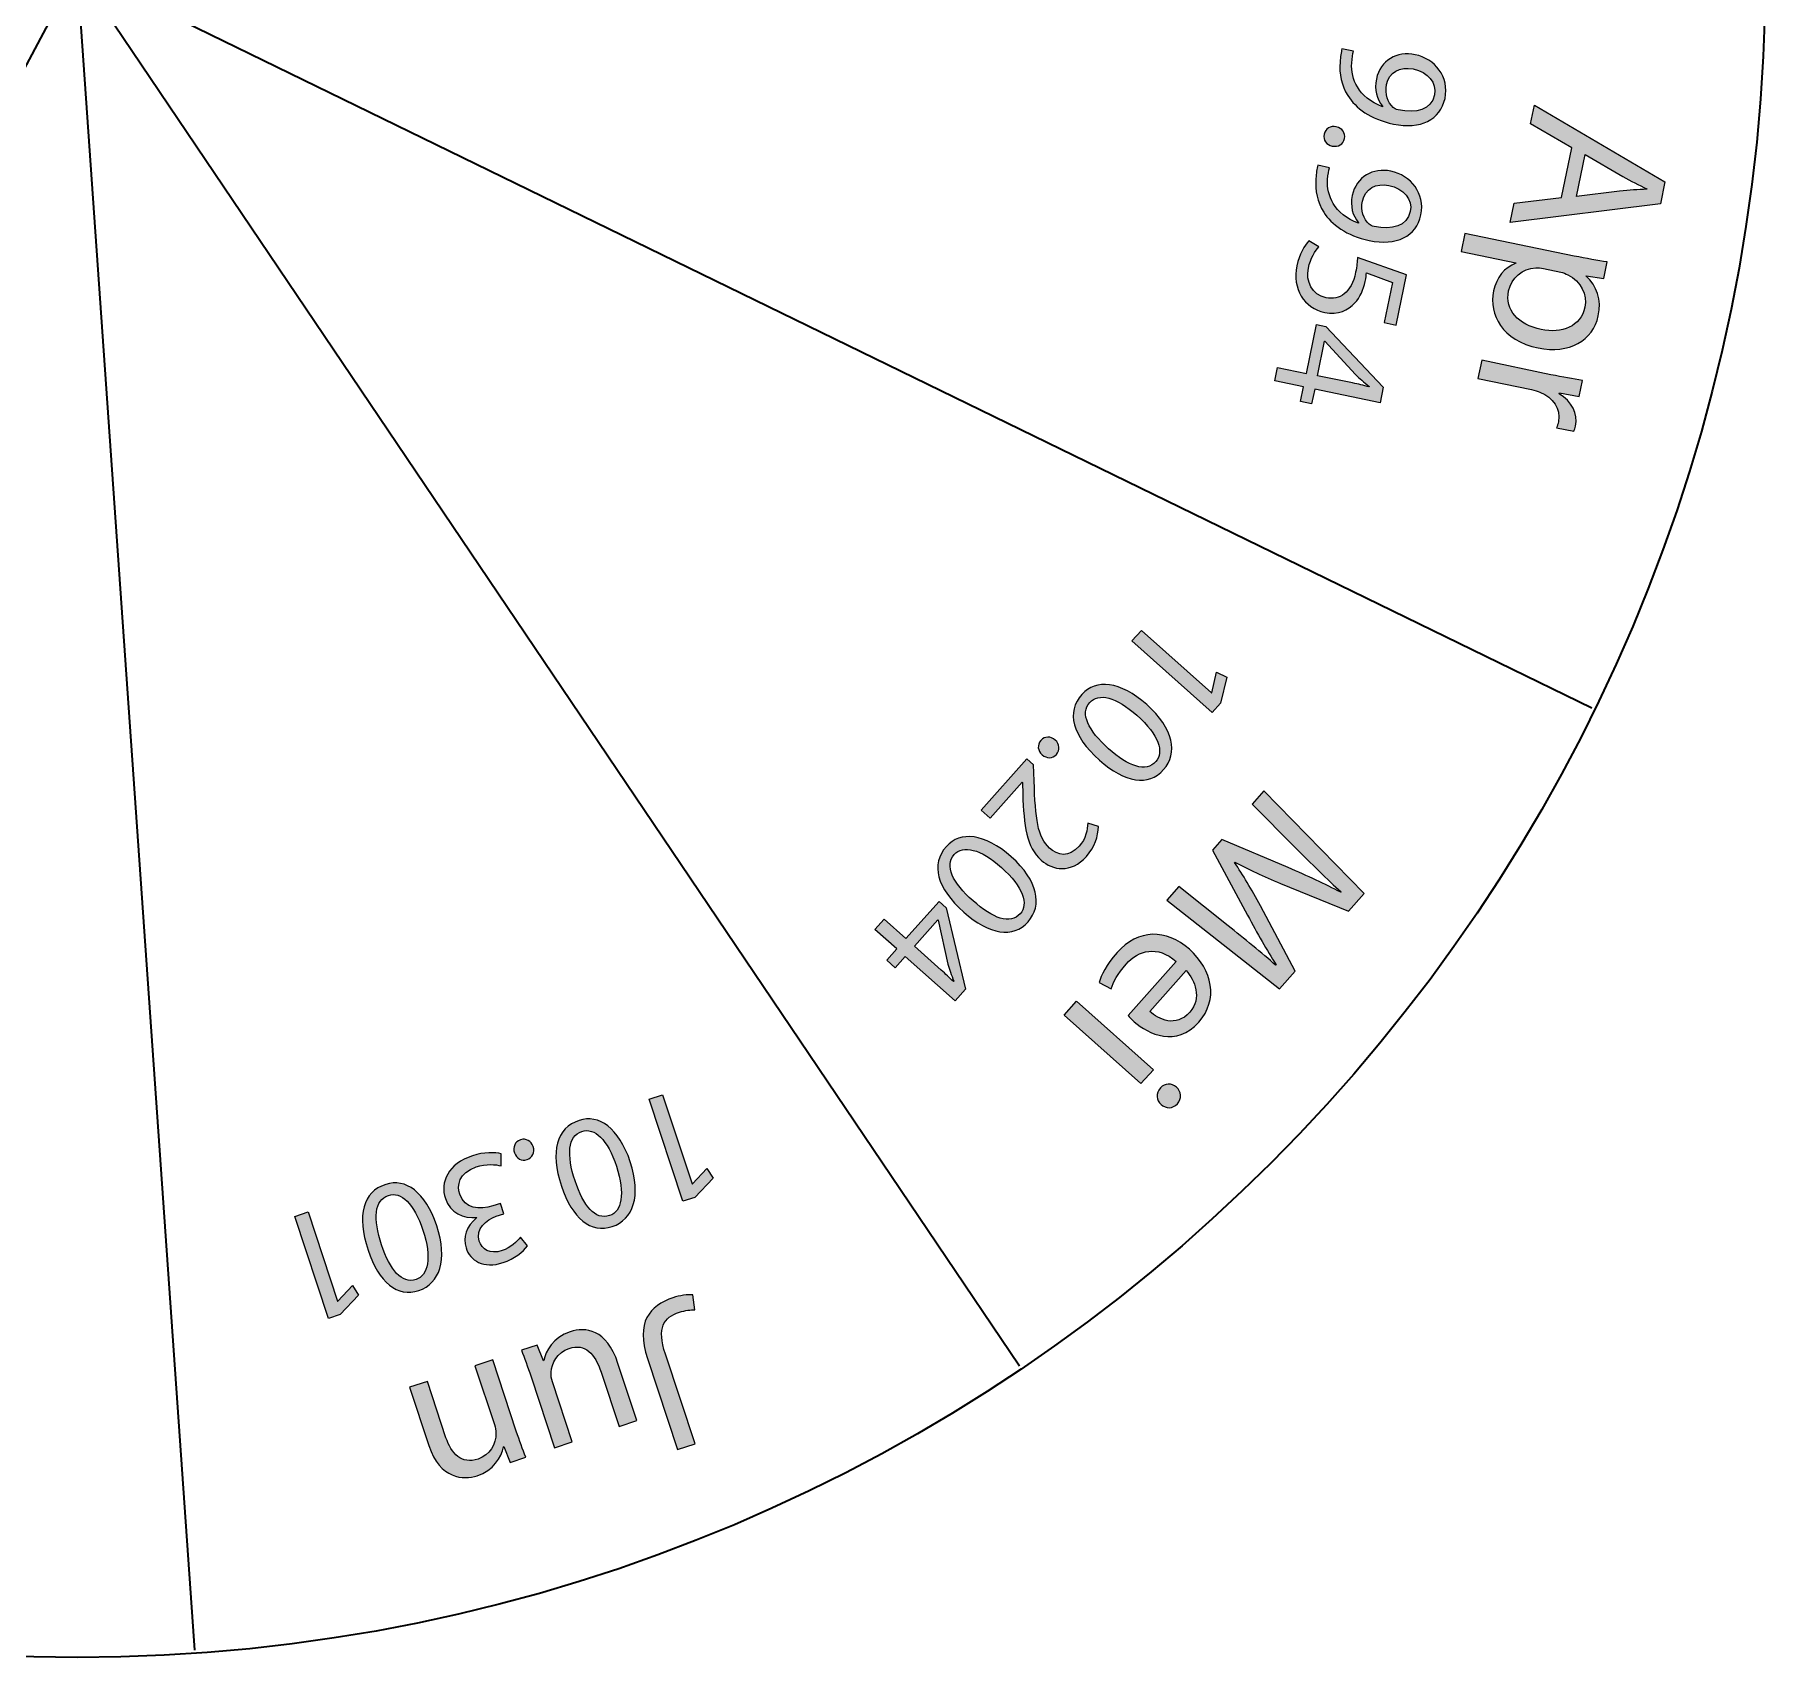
# Model space of a CAD drawing. Header units: inches. Extents: x 3 to 336, y -207 to -2.
# Drawn here: x 174 to 225.7, y -106.4 to -57.9 of the extents above; entities that cross this region are included whole.
import ezdxf

# ---------------------------------------------------------------- set-up
doc = ezdxf.new("R2010")
doc.units = ezdxf.units.IN
doc.header["$MEASUREMENT"] = 0
doc.layers.add('cut', color=7, linetype='Continuous')
doc.layers.add('graveer', color=7, linetype='Continuous')

# ---------------------------------------------------------------- blocks, each defined once
blk = doc.blocks.new('block 7')
at = {"layer": 'graveer'}
h = blk.add_hatch(color=7, dxfattribs=at)
h.dxf.hatch_style = 2
edge = h.paths.add_edge_path()
edge.add_spline(control_points=[(213.436, -58.385), (213.407, -58.474), (213.395, -58.583), (213.38, -58.731), (213.363, -58.985), (213.416, -59.238), (213.548, -59.452), (213.694, -59.699), (213.939, -59.907), (214.299, -60.042), (214.299, -60.042), (214.302, -60.027), (214.302, -60.027), (214.125, -59.809), (214.052, -59.531), (214.117, -59.217), (214.234, -58.651), (214.735, -58.376), (215.272, -58.487), (215.867, -58.61), (216.301, -59.15), (216.167, -59.793), (216.034, -60.436), (215.429, -60.725), (214.626, -60.559), (213.934, -60.415), (213.498, -60.083), (213.262, -59.711), (213.076, -59.42), (213, -59.056), (213.031, -58.709), (213.039, -58.549), (213.062, -58.413), (213.088, -58.312), (213.088, -58.312), (213.436, -58.385), (213.436, -58.385)], knot_values=[0, 0, 0, 0, 1, 1, 1, 2, 2, 2, 3, 3, 3, 4, 4, 4, 5, 5, 5, 6, 6, 6, 7, 7, 7, 8, 8, 8, 9, 9, 9, 10, 10, 10, 11, 11, 11, 12, 12, 12, 12], degree=3, periodic=1)
edge = h.paths.add_edge_path()
edge.add_spline(control_points=[(215.214, -58.914), (214.822, -58.833), (214.497, -59.013), (214.421, -59.381), (214.362, -59.666), (214.456, -59.918), (214.622, -60.068), (214.655, -60.1), (214.701, -60.125), (214.769, -60.139), (215.306, -60.25), (215.758, -60.137), (215.85, -59.692), (215.925, -59.329), (215.659, -59.006), (215.214, -58.914)], knot_values=[0, 0, 0, 0, 1, 1, 1, 2, 2, 2, 3, 3, 3, 4, 4, 4, 5, 5, 5, 5], degree=3, periodic=1)
h = blk.add_hatch(color=7, dxfattribs=at)
h.dxf.hatch_style = 2
h.paths.add_polyline_path([(219.954, -61.267), (218.726, -60.558), (218.841, -59.999), (222.739, -62.291), (222.603, -62.944), (218.115, -63.507), (218.235, -62.928), (219.646, -62.754)])
edge = h.paths.add_edge_path()
edge.add_spline(control_points=[(220.092, -62.729), (220.092, -62.729), (221.384, -62.569), (221.384, -62.569), (221.677, -62.532), (221.939, -62.521), (222.194, -62.509), (222.194, -62.509), (222.197, -62.497), (222.197, -62.497), (221.961, -62.383), (221.72, -62.262), (221.482, -62.129), (221.482, -62.129), (220.354, -61.467), (220.354, -61.467), (220.354, -61.467), (220.092, -62.729), (220.092, -62.729)], knot_values=[0, 0, 0, 0, 1, 1, 1, 2, 2, 2, 3, 3, 3, 4, 4, 4, 5, 5, 5, 6, 6, 6, 6], degree=3, periodic=1)
h = blk.add_hatch(color=7, dxfattribs=at)
h.dxf.hatch_style = 2
edge = h.paths.add_edge_path()
edge.add_spline(control_points=[(212.918, -60.642), (213.097, -60.68), (213.198, -60.826), (213.163, -60.996), (213.128, -61.165), (212.978, -61.255), (212.799, -61.218), (212.625, -61.182), (212.517, -61.044), (212.554, -60.865), (212.589, -60.695), (212.744, -60.606), (212.918, -60.642)], knot_values=[0, 0, 0, 0, 1, 1, 1, 2, 2, 2, 3, 3, 3, 4, 4, 4, 4], degree=3, periodic=1)
h = blk.add_hatch(color=7, dxfattribs=at)
h.dxf.hatch_style = 2
edge = h.paths.add_edge_path()
edge.add_spline(control_points=[(212.715, -61.867), (212.686, -61.956), (212.674, -62.065), (212.659, -62.213), (212.641, -62.467), (212.695, -62.72), (212.827, -62.934), (212.973, -63.182), (213.217, -63.389), (213.578, -63.524), (213.578, -63.524), (213.581, -63.51), (213.581, -63.51), (213.404, -63.291), (213.33, -63.013), (213.395, -62.699), (213.513, -62.133), (214.014, -61.858), (214.551, -61.969), (215.146, -62.093), (215.58, -62.631), (215.446, -63.275), (215.313, -63.919), (214.708, -64.207), (213.905, -64.041), (213.213, -63.897), (212.777, -63.565), (212.541, -63.193), (212.354, -62.902), (212.278, -62.538), (212.31, -62.191), (212.317, -62.031), (212.341, -61.895), (212.367, -61.794), (212.367, -61.794), (212.715, -61.867), (212.715, -61.867)], knot_values=[0, 0, 0, 0, 1, 1, 1, 2, 2, 2, 3, 3, 3, 4, 4, 4, 5, 5, 5, 6, 6, 6, 7, 7, 7, 8, 8, 8, 9, 9, 9, 10, 10, 10, 11, 11, 11, 12, 12, 12, 12], degree=3, periodic=1)
edge = h.paths.add_edge_path()
edge.add_spline(control_points=[(214.493, -62.396), (214.101, -62.315), (213.776, -62.495), (213.7, -62.863), (213.641, -63.148), (213.735, -63.4), (213.9, -63.55), (213.934, -63.583), (213.98, -63.607), (214.047, -63.621), (214.585, -63.733), (215.037, -63.619), (215.129, -63.174), (215.204, -62.811), (214.938, -62.489), (214.493, -62.396)], knot_values=[0, 0, 0, 0, 1, 1, 1, 2, 2, 2, 3, 3, 3, 4, 4, 4, 5, 5, 5, 5], degree=3, periodic=1)
h = blk.add_hatch(color=7, dxfattribs=at)
h.dxf.hatch_style = 2
edge = h.paths.add_edge_path()
edge.add_spline(control_points=[(214.351, -66.493), (214.351, -66.493), (214.599, -65.294), (214.599, -65.294), (214.599, -65.294), (213.816, -65.005), (213.816, -65.005), (213.811, -65.08), (213.806, -65.149), (213.783, -65.265), (213.732, -65.507), (213.629, -65.738), (213.473, -65.908), (213.281, -66.125), (212.968, -66.272), (212.571, -66.19), (211.957, -66.063), (211.598, -65.479), (211.74, -64.797), (211.811, -64.453), (211.968, -64.183), (212.096, -64.053), (212.096, -64.053), (212.398, -64.227), (212.398, -64.227), (212.294, -64.341), (212.143, -64.578), (212.084, -64.863), (212.001, -65.265), (212.191, -65.662), (212.612, -65.75), (213.02, -65.829), (213.366, -65.618), (213.496, -64.989), (213.534, -64.81), (213.543, -64.666), (213.553, -64.547), (213.553, -64.547), (215.02, -65.062), (215.02, -65.062), (215.02, -65.062), (214.709, -66.568), (214.709, -66.568), (214.709, -66.568), (214.351, -66.493), (214.351, -66.493)], knot_values=[0, 0, 0, 0, 1, 1, 1, 2, 2, 2, 3, 3, 3, 4, 4, 4, 5, 5, 5, 6, 6, 6, 7, 7, 7, 8, 8, 8, 9, 9, 9, 10, 10, 10, 11, 11, 11, 12, 12, 12, 13, 13, 13, 14, 14, 14, 15, 15, 15, 15], degree=3, periodic=1)
h = blk.add_hatch(color=7, dxfattribs=at)
h.dxf.hatch_style = 2
edge = h.paths.add_edge_path()
edge.add_spline(control_points=[(220.023, -64.504), (220.409, -64.584), (220.722, -64.636), (221.011, -64.683), (221.011, -64.683), (220.909, -65.174), (220.909, -65.174), (220.909, -65.174), (220.388, -65.092), (220.388, -65.092), (220.388, -65.092), (220.385, -65.104), (220.385, -65.104), (220.706, -65.404), (220.85, -65.804), (220.748, -66.296), (220.597, -67.023), (219.868, -67.443), (218.954, -67.253), (217.872, -67.029), (217.473, -66.259), (217.62, -65.55), (217.702, -65.152), (217.949, -64.84), (218.285, -64.721), (218.285, -64.721), (218.287, -64.709), (218.287, -64.709), (218.287, -64.709), (216.652, -64.37), (216.652, -64.37), (216.652, -64.37), (216.764, -63.829), (216.764, -63.829), (216.764, -63.829), (220.023, -64.504), (220.023, -64.504)], knot_values=[0, 0, 0, 0, 1, 1, 1, 2, 2, 2, 3, 3, 3, 4, 4, 4, 5, 5, 5, 6, 6, 6, 7, 7, 7, 8, 8, 8, 9, 9, 9, 10, 10, 10, 11, 11, 11, 12, 12, 12, 12], degree=3, periodic=1)
edge = h.paths.add_edge_path()
edge.add_spline(control_points=[(219.108, -64.879), (219.028, -64.862), (218.95, -64.859), (218.88, -64.858), (218.48, -64.879), (218.15, -65.154), (218.069, -65.546), (217.949, -66.124), (218.352, -66.558), (219.042, -66.701), (219.646, -66.826), (220.228, -66.615), (220.348, -66.037), (220.425, -65.664), (220.229, -65.26), (219.841, -65.07), (219.776, -65.037), (219.7, -65.001), (219.625, -64.986), (219.625, -64.986), (219.108, -64.879), (219.108, -64.879)], knot_values=[0, 0, 0, 0, 1, 1, 1, 2, 2, 2, 3, 3, 3, 4, 4, 4, 5, 5, 5, 6, 6, 6, 7, 7, 7, 7], degree=3, periodic=1)
h = blk.add_hatch(color=7, dxfattribs=at)
h.dxf.hatch_style = 2
h.paths.add_polyline_path([(211.166, -67.835), (212.023, -68.013), (212.325, -66.551), (212.606, -66.61), (214.323, -68.429), (214.228, -68.889), (212.273, -68.484), (212.182, -68.924), (211.848, -68.855), (211.939, -68.415), (211.083, -68.237)])
edge = h.paths.add_edge_path()
edge.add_spline(control_points=[(212.356, -68.082), (212.356, -68.082), (213.406, -68.299), (213.406, -68.299), (213.571, -68.333), (213.734, -68.372), (213.897, -68.416), (213.897, -68.416), (213.9, -68.402), (213.9, -68.402), (213.736, -68.267), (213.617, -68.162), (213.489, -68.044), (213.489, -68.044), (212.579, -67.053), (212.579, -67.053), (212.579, -67.053), (212.57, -67.052), (212.57, -67.052), (212.57, -67.052), (212.356, -68.082), (212.356, -68.082)], knot_values=[0, 0, 0, 0, 1, 1, 1, 2, 2, 2, 3, 3, 3, 4, 4, 4, 5, 5, 5, 6, 6, 6, 7, 7, 7, 7], degree=3, periodic=1)
h = blk.add_hatch(color=7, dxfattribs=at)
h.dxf.hatch_style = 2
edge = h.paths.add_edge_path()
edge.add_spline(control_points=[(219.334, -68.051), (219.688, -68.125), (219.994, -68.181), (220.278, -68.221), (220.278, -68.221), (220.179, -68.7), (220.179, -68.7), (220.179, -68.7), (219.584, -68.596), (219.584, -68.596), (219.584, -68.596), (219.579, -68.621), (219.579, -68.621), (219.955, -68.842), (220.142, -69.224), (220.065, -69.591), (220.053, -69.653), (220.037, -69.695), (220.014, -69.743), (220.014, -69.743), (219.498, -69.636), (219.498, -69.636), (219.523, -69.582), (219.54, -69.528), (219.556, -69.453), (219.636, -69.067), (219.4, -68.733), (219.005, -68.574), (218.933, -68.546), (218.848, -68.515), (218.755, -68.496), (218.755, -68.496), (217.15, -68.163), (217.15, -68.163), (217.15, -68.163), (217.263, -67.622), (217.263, -67.622), (217.263, -67.622), (219.334, -68.051), (219.334, -68.051)], knot_values=[0, 0, 0, 0, 1, 1, 1, 2, 2, 2, 3, 3, 3, 4, 4, 4, 5, 5, 5, 6, 6, 6, 7, 7, 7, 8, 8, 8, 9, 9, 9, 10, 10, 10, 11, 11, 11, 12, 12, 12, 13, 13, 13, 13], degree=3, periodic=1)
at = {"layer": 'graveer', "lineweight": 0}
for points in [[(219.954, -61.267), (218.726, -60.558), (218.841, -59.999), (222.739, -62.291), (222.603, -62.944), (218.115, -63.507), (218.235, -62.928), (219.646, -62.754), (219.954, -61.267)], [(211.166, -67.835), (212.023, -68.013), (212.325, -66.551), (212.606, -66.61), (214.323, -68.429), (214.228, -68.889), (212.273, -68.484), (212.182, -68.924), (211.848, -68.855), (211.939, -68.415), (211.083, -68.237), (211.166, -67.835)]]:
    blk.add_lwpolyline(points, dxfattribs=at)
for points, knots in [([(213.436, -58.385), (213.407, -58.474), (213.395, -58.583), (213.38, -58.731), (213.363, -58.985), (213.416, -59.238), (213.548, -59.452), (213.694, -59.699), (213.939, -59.907), (214.299, -60.042), (214.299, -60.042), (214.302, -60.027), (214.302, -60.027), (214.125, -59.809), (214.052, -59.531), (214.117, -59.217), (214.234, -58.651), (214.735, -58.376), (215.272, -58.487), (215.867, -58.61), (216.301, -59.15), (216.167, -59.793), (216.034, -60.436), (215.429, -60.725), (214.626, -60.559), (213.934, -60.415), (213.498, -60.083), (213.262, -59.711), (213.076, -59.42), (213, -59.056), (213.031, -58.709), (213.039, -58.549), (213.062, -58.413), (213.088, -58.312), (213.088, -58.312), (213.436, -58.385), (213.436, -58.385)], [0, 0, 0, 0, 1, 1, 1, 2, 2, 2, 3, 3, 3, 4, 4, 4, 5, 5, 5, 6, 6, 6, 7, 7, 7, 8, 8, 8, 9, 9, 9, 10, 10, 10, 11, 11, 11, 12, 12, 12, 12]), ([(215.214, -58.914), (214.822, -58.833), (214.497, -59.013), (214.421, -59.381), (214.362, -59.666), (214.456, -59.918), (214.622, -60.068), (214.655, -60.1), (214.701, -60.125), (214.769, -60.139), (215.306, -60.25), (215.758, -60.137), (215.85, -59.692), (215.925, -59.329), (215.659, -59.006), (215.214, -58.914)], [0, 0, 0, 0, 1, 1, 1, 2, 2, 2, 3, 3, 3, 4, 4, 4, 5, 5, 5, 5]), ([(212.918, -60.642), (213.097, -60.68), (213.198, -60.826), (213.163, -60.996), (213.128, -61.165), (212.978, -61.255), (212.799, -61.218), (212.625, -61.182), (212.517, -61.044), (212.554, -60.865), (212.589, -60.695), (212.744, -60.606), (212.918, -60.642)], [0, 0, 0, 0, 1, 1, 1, 2, 2, 2, 3, 3, 3, 4, 4, 4, 4]), ([(220.092, -62.729), (220.092, -62.729), (221.384, -62.569), (221.384, -62.569), (221.677, -62.532), (221.939, -62.521), (222.194, -62.509), (222.194, -62.509), (222.197, -62.497), (222.197, -62.497), (221.961, -62.383), (221.72, -62.262), (221.482, -62.129), (221.482, -62.129), (220.354, -61.467), (220.354, -61.467), (220.354, -61.467), (220.092, -62.729), (220.092, -62.729)], [0, 0, 0, 0, 1, 1, 1, 2, 2, 2, 3, 3, 3, 4, 4, 4, 5, 5, 5, 6, 6, 6, 6]), ([(212.715, -61.867), (212.686, -61.956), (212.674, -62.065), (212.659, -62.213), (212.641, -62.467), (212.695, -62.72), (212.827, -62.934), (212.973, -63.182), (213.217, -63.389), (213.578, -63.524), (213.578, -63.524), (213.581, -63.51), (213.581, -63.51), (213.404, -63.291), (213.33, -63.013), (213.395, -62.699), (213.513, -62.133), (214.014, -61.858), (214.551, -61.969), (215.146, -62.093), (215.58, -62.631), (215.446, -63.275), (215.313, -63.919), (214.708, -64.207), (213.905, -64.041), (213.213, -63.897), (212.777, -63.565), (212.541, -63.193), (212.354, -62.902), (212.278, -62.538), (212.31, -62.191), (212.317, -62.031), (212.341, -61.895), (212.367, -61.794), (212.367, -61.794), (212.715, -61.867), (212.715, -61.867)], [0, 0, 0, 0, 1, 1, 1, 2, 2, 2, 3, 3, 3, 4, 4, 4, 5, 5, 5, 6, 6, 6, 7, 7, 7, 8, 8, 8, 9, 9, 9, 10, 10, 10, 11, 11, 11, 12, 12, 12, 12]), ([(214.493, -62.396), (214.101, -62.315), (213.776, -62.495), (213.7, -62.863), (213.641, -63.148), (213.735, -63.4), (213.9, -63.55), (213.934, -63.583), (213.98, -63.607), (214.047, -63.621), (214.585, -63.733), (215.037, -63.619), (215.129, -63.174), (215.204, -62.811), (214.938, -62.489), (214.493, -62.396)], [0, 0, 0, 0, 1, 1, 1, 2, 2, 2, 3, 3, 3, 4, 4, 4, 5, 5, 5, 5]), ([(214.351, -66.493), (214.351, -66.493), (214.599, -65.294), (214.599, -65.294), (214.599, -65.294), (213.816, -65.005), (213.816, -65.005), (213.811, -65.08), (213.806, -65.149), (213.783, -65.265), (213.732, -65.507), (213.629, -65.738), (213.473, -65.908), (213.281, -66.125), (212.968, -66.272), (212.571, -66.19), (211.957, -66.063), (211.598, -65.479), (211.74, -64.797), (211.811, -64.453), (211.968, -64.183), (212.096, -64.053), (212.096, -64.053), (212.398, -64.227), (212.398, -64.227), (212.294, -64.341), (212.143, -64.578), (212.084, -64.863), (212.001, -65.265), (212.191, -65.662), (212.612, -65.75), (213.02, -65.829), (213.366, -65.618), (213.496, -64.989), (213.534, -64.81), (213.543, -64.666), (213.553, -64.547), (213.553, -64.547), (215.02, -65.062), (215.02, -65.062), (215.02, -65.062), (214.709, -66.568), (214.709, -66.568), (214.709, -66.568), (214.351, -66.493), (214.351, -66.493)], [0, 0, 0, 0, 1, 1, 1, 2, 2, 2, 3, 3, 3, 4, 4, 4, 5, 5, 5, 6, 6, 6, 7, 7, 7, 8, 8, 8, 9, 9, 9, 10, 10, 10, 11, 11, 11, 12, 12, 12, 13, 13, 13, 14, 14, 14, 15, 15, 15, 15]), ([(220.023, -64.504), (220.409, -64.584), (220.722, -64.636), (221.011, -64.683), (221.011, -64.683), (220.909, -65.174), (220.909, -65.174), (220.909, -65.174), (220.388, -65.092), (220.388, -65.092), (220.388, -65.092), (220.385, -65.104), (220.385, -65.104), (220.706, -65.404), (220.85, -65.804), (220.748, -66.296), (220.597, -67.023), (219.868, -67.443), (218.954, -67.253), (217.872, -67.029), (217.473, -66.259), (217.62, -65.55), (217.702, -65.152), (217.949, -64.84), (218.285, -64.721), (218.285, -64.721), (218.287, -64.709), (218.287, -64.709), (218.287, -64.709), (216.652, -64.37), (216.652, -64.37), (216.652, -64.37), (216.764, -63.829), (216.764, -63.829), (216.764, -63.829), (220.023, -64.504), (220.023, -64.504)], [0, 0, 0, 0, 1, 1, 1, 2, 2, 2, 3, 3, 3, 4, 4, 4, 5, 5, 5, 6, 6, 6, 7, 7, 7, 8, 8, 8, 9, 9, 9, 10, 10, 10, 11, 11, 11, 12, 12, 12, 12]), ([(219.108, -64.879), (219.028, -64.862), (218.95, -64.859), (218.88, -64.858), (218.48, -64.879), (218.15, -65.154), (218.069, -65.546), (217.949, -66.124), (218.352, -66.558), (219.042, -66.701), (219.646, -66.826), (220.228, -66.615), (220.348, -66.037), (220.425, -65.664), (220.229, -65.26), (219.841, -65.07), (219.776, -65.037), (219.7, -65.001), (219.625, -64.986), (219.625, -64.986), (219.108, -64.879), (219.108, -64.879)], [0, 0, 0, 0, 1, 1, 1, 2, 2, 2, 3, 3, 3, 4, 4, 4, 5, 5, 5, 6, 6, 6, 7, 7, 7, 7]), ([(212.356, -68.082), (212.356, -68.082), (213.406, -68.299), (213.406, -68.299), (213.571, -68.333), (213.734, -68.372), (213.897, -68.416), (213.897, -68.416), (213.9, -68.402), (213.9, -68.402), (213.736, -68.267), (213.617, -68.162), (213.489, -68.044), (213.489, -68.044), (212.579, -67.053), (212.579, -67.053), (212.579, -67.053), (212.57, -67.052), (212.57, -67.052), (212.57, -67.052), (212.356, -68.082), (212.356, -68.082)], [0, 0, 0, 0, 1, 1, 1, 2, 2, 2, 3, 3, 3, 4, 4, 4, 5, 5, 5, 6, 6, 6, 7, 7, 7, 7]), ([(219.334, -68.051), (219.688, -68.125), (219.994, -68.181), (220.278, -68.221), (220.278, -68.221), (220.179, -68.7), (220.179, -68.7), (220.179, -68.7), (219.584, -68.596), (219.584, -68.596), (219.584, -68.596), (219.579, -68.621), (219.579, -68.621), (219.955, -68.842), (220.142, -69.224), (220.065, -69.591), (220.053, -69.653), (220.037, -69.695), (220.014, -69.743), (220.014, -69.743), (219.498, -69.636), (219.498, -69.636), (219.523, -69.582), (219.54, -69.528), (219.556, -69.453), (219.636, -69.067), (219.4, -68.733), (219.005, -68.574), (218.933, -68.546), (218.848, -68.515), (218.755, -68.496), (218.755, -68.496), (217.15, -68.163), (217.15, -68.163), (217.15, -68.163), (217.263, -67.622), (217.263, -67.622), (217.263, -67.622), (219.334, -68.051), (219.334, -68.051)], [0, 0, 0, 0, 1, 1, 1, 2, 2, 2, 3, 3, 3, 4, 4, 4, 5, 5, 5, 6, 6, 6, 7, 7, 7, 8, 8, 8, 9, 9, 9, 10, 10, 10, 11, 11, 11, 12, 12, 12, 13, 13, 13, 13])]:
    blk.add_open_spline(points, degree=3, knots=knots, dxfattribs=at)
blk = doc.blocks.new('block 8')
at = {"layer": 'graveer'}
h = blk.add_hatch(color=7, dxfattribs=at)
h.dxf.hatch_style = 2
h.paths.add_polyline_path([(209.187, -77.563), (209.194, -77.555), (209.341, -76.938), (209.644, -77.096), (209.457, -77.869), (209.21, -78.146), (206.813, -76.009), (207.092, -75.696)])
h = blk.add_hatch(color=7, dxfattribs=at)
h.dxf.hatch_style = 2
edge = h.paths.add_edge_path()
edge.add_spline(control_points=[(205.839, -79.568), (205.024, -78.841), (204.843, -78.138), (205.317, -77.606), (205.734, -77.138), (206.456, -77.212), (207.256, -77.911), (208.06, -78.628), (208.193, -79.369), (207.759, -79.856), (207.309, -80.362), (206.603, -80.248), (205.839, -79.568)], knot_values=[0, 0, 0, 0, 1, 1, 1, 2, 2, 2, 3, 3, 3, 4, 4, 4, 4], degree=3, periodic=1)
edge = h.paths.add_edge_path()
edge.add_spline(control_points=[(206.962, -78.232), (206.339, -77.677), (205.814, -77.553), (205.551, -77.848), (205.255, -78.18), (205.501, -78.684), (206.114, -79.23), (206.704, -79.756), (207.226, -79.95), (207.525, -79.614), (207.779, -79.33), (207.615, -78.814), (206.962, -78.232)], knot_values=[0, 0, 0, 0, 1, 1, 1, 2, 2, 2, 3, 3, 3, 4, 4, 4, 4], degree=3, periodic=1)
h = blk.add_hatch(color=7, dxfattribs=at)
h.dxf.hatch_style = 2
edge = h.paths.add_edge_path()
edge.add_spline(control_points=[(204.517, -78.971), (204.654, -79.092), (204.668, -79.27), (204.553, -79.399), (204.437, -79.528), (204.263, -79.531), (204.126, -79.41), (203.994, -79.291), (203.97, -79.118), (204.091, -78.981), (204.206, -78.852), (204.385, -78.852), (204.517, -78.971)], knot_values=[0, 0, 0, 0, 1, 1, 1, 2, 2, 2, 3, 3, 3, 4, 4, 4, 4], degree=3, periodic=1)
h = blk.add_hatch(color=7, dxfattribs=at)
h.dxf.hatch_style = 2
edge = h.paths.add_edge_path()
edge.add_spline(control_points=[(203.669, -79.537), (203.669, -79.537), (203.868, -79.715), (203.868, -79.715), (203.868, -79.715), (203.888, -80.19), (203.888, -80.19), (203.926, -81.322), (203.989, -81.874), (204.347, -82.2), (204.59, -82.417), (204.921, -82.5), (205.239, -82.142), (205.433, -81.924), (205.484, -81.645), (205.49, -81.452), (205.49, -81.452), (205.811, -81.552), (205.811, -81.552), (205.803, -81.843), (205.696, -82.171), (205.45, -82.448), (204.989, -82.965), (204.441, -82.867), (204.098, -82.561), (203.655, -82.167), (203.584, -81.527), (203.547, -80.588), (203.547, -80.588), (203.541, -80.238), (203.541, -80.238), (203.541, -80.238), (203.533, -80.231), (203.533, -80.231), (203.533, -80.231), (202.574, -81.308), (202.574, -81.308), (202.574, -81.308), (202.304, -81.068), (202.304, -81.068), (202.304, -81.068), (203.669, -79.537), (203.669, -79.537)], knot_values=[0, 0, 0, 0, 1, 1, 1, 2, 2, 2, 3, 3, 3, 4, 4, 4, 5, 5, 5, 6, 6, 6, 7, 7, 7, 8, 8, 8, 9, 9, 9, 10, 10, 10, 11, 11, 11, 12, 12, 12, 13, 13, 13, 14, 14, 14, 14], degree=3, periodic=1)
h = blk.add_hatch(color=7, dxfattribs=at)
h.dxf.hatch_style = 2
edge = h.paths.add_edge_path()
edge.add_spline(control_points=[(209.684, -84.521), (210.151, -84.895), (210.712, -85.343), (211.106, -85.703), (211.106, -85.703), (211.12, -85.689), (211.12, -85.689), (210.842, -85.246), (210.561, -84.758), (210.265, -84.204), (210.265, -84.204), (209.217, -82.258), (209.217, -82.258), (209.217, -82.258), (209.496, -81.945), (209.496, -81.945), (209.496, -81.945), (211.478, -82.784), (211.478, -82.784), (212.064, -83.034), (212.591, -83.274), (213.051, -83.522), (213.051, -83.522), (213.059, -83.512), (213.059, -83.512), (212.669, -83.148), (212.154, -82.647), (211.7, -82.191), (211.7, -82.191), (210.406, -80.885), (210.406, -80.885), (210.406, -80.885), (210.757, -80.491), (210.757, -80.491), (210.757, -80.491), (213.754, -83.562), (213.754, -83.562), (213.754, -83.562), (213.286, -84.088), (213.286, -84.088), (213.286, -84.088), (211.253, -83.256), (211.253, -83.256), (210.742, -83.038), (210.293, -82.835), (209.89, -82.62), (209.89, -82.62), (209.877, -82.634), (209.877, -82.634), (210.128, -83.002), (210.377, -83.428), (210.653, -83.93), (210.653, -83.93), (211.693, -85.876), (211.693, -85.876), (211.693, -85.876), (211.224, -86.403), (211.224, -86.403), (211.224, -86.403), (207.85, -83.754), (207.85, -83.754), (207.85, -83.754), (208.209, -83.351), (208.209, -83.351), (208.209, -83.351), (209.684, -84.521), (209.684, -84.521)], knot_values=[0, 0, 0, 0, 1, 1, 1, 2, 2, 2, 3, 3, 3, 4, 4, 4, 5, 5, 5, 6, 6, 6, 7, 7, 7, 8, 8, 8, 9, 9, 9, 10, 10, 10, 11, 11, 11, 12, 12, 12, 13, 13, 13, 14, 14, 14, 15, 15, 15, 16, 16, 16, 17, 17, 17, 18, 18, 18, 19, 19, 19, 20, 20, 20, 21, 21, 21, 22, 22, 22, 22], degree=3, periodic=1)
h = blk.add_hatch(color=7, dxfattribs=at)
h.dxf.hatch_style = 2
edge = h.paths.add_edge_path()
edge.add_spline(control_points=[(201.788, -84.114), (200.972, -83.388), (200.792, -82.684), (201.265, -82.153), (201.683, -81.684), (202.405, -81.758), (203.204, -82.457), (204.009, -83.174), (204.142, -83.916), (203.708, -84.402), (203.258, -84.908), (202.552, -84.795), (201.788, -84.114)], knot_values=[0, 0, 0, 0, 1, 1, 1, 2, 2, 2, 3, 3, 3, 4, 4, 4, 4], degree=3, periodic=1)
edge = h.paths.add_edge_path()
edge.add_spline(control_points=[(202.911, -82.779), (202.288, -82.223), (201.763, -82.1), (201.5, -82.395), (201.204, -82.727), (201.45, -83.231), (202.062, -83.776), (202.653, -84.303), (203.175, -84.496), (203.474, -84.161), (203.727, -83.877), (203.564, -83.361), (202.911, -82.779)], knot_values=[0, 0, 0, 0, 1, 1, 1, 2, 2, 2, 3, 3, 3, 4, 4, 4, 4], degree=3, periodic=1)
h = blk.add_hatch(color=7, dxfattribs=at)
h.dxf.hatch_style = 2
h.paths.add_polyline_path([(199.404, -84.324), (200.057, -84.906), (201.05, -83.792), (201.263, -83.982), (201.841, -86.417), (201.529, -86.767), (200.038, -85.439), (199.739, -85.775), (199.484, -85.548), (199.784, -85.212), (199.131, -84.63)])
edge = h.paths.add_edge_path()
edge.add_spline(control_points=[(200.311, -85.133), (200.311, -85.133), (201.112, -85.846), (201.112, -85.846), (201.237, -85.958), (201.359, -86.073), (201.478, -86.192), (201.478, -86.192), (201.488, -86.181), (201.488, -86.181), (201.413, -85.983), (201.363, -85.832), (201.311, -85.666), (201.311, -85.666), (201.019, -84.354), (201.019, -84.354), (201.019, -84.354), (201.011, -84.347), (201.011, -84.347), (201.011, -84.347), (200.311, -85.133), (200.311, -85.133)], knot_values=[0, 0, 0, 0, 1, 1, 1, 2, 2, 2, 3, 3, 3, 4, 4, 4, 5, 5, 5, 6, 6, 6, 7, 7, 7, 7], degree=3, periodic=1)
h = blk.add_hatch(color=7, dxfattribs=at)
h.dxf.hatch_style = 2
edge = h.paths.add_edge_path()
edge.add_spline(control_points=[(208.136, -85.59), (207.564, -85.096), (207.01, -85.25), (206.638, -85.667), (206.372, -85.966), (206.263, -86.192), (206.19, -86.408), (206.19, -86.408), (205.829, -86.213), (205.829, -86.213), (205.893, -86.007), (206.041, -85.688), (206.366, -85.323), (206.996, -84.616), (207.837, -84.608), (208.529, -85.225), (209.221, -85.842), (209.404, -86.736), (208.808, -87.404), (208.14, -88.154), (207.303, -87.766), (206.881, -87.39), (206.796, -87.314), (206.738, -87.245), (206.7, -87.202), (206.7, -87.202), (208.136, -85.59), (208.136, -85.59)], knot_values=[0, 0, 0, 0, 1, 1, 1, 2, 2, 2, 3, 3, 3, 4, 4, 4, 5, 5, 5, 6, 6, 6, 7, 7, 7, 8, 8, 8, 9, 9, 9, 9], degree=3, periodic=1)
edge = h.paths.add_edge_path()
edge.add_spline(control_points=[(207.345, -87.079), (207.606, -87.321), (208.12, -87.575), (208.539, -87.105), (208.915, -86.683), (208.69, -86.152), (208.431, -85.861), (208.431, -85.861), (207.345, -87.079), (207.345, -87.079)], knot_values=[0, 0, 0, 0, 1, 1, 1, 2, 2, 2, 3, 3, 3, 3], degree=3, periodic=1)
h = blk.add_hatch(color=7, dxfattribs=at)
h.dxf.hatch_style = 2
h.paths.add_polyline_path([(205.155, -86.777), (207.451, -88.823), (207.079, -89.24), (204.783, -87.195)])
edge = h.paths.add_edge_path()
edge.add_spline(control_points=[(207.681, -89.862), (207.535, -89.74), (207.514, -89.534), (207.662, -89.368), (207.793, -89.221), (208, -89.218), (208.142, -89.345), (208.289, -89.476), (208.306, -89.687), (208.171, -89.839), (208.031, -89.995), (207.828, -89.993), (207.681, -89.862)], knot_values=[0, 0, 0, 0, 1, 1, 1, 2, 2, 2, 3, 3, 3, 4, 4, 4, 4], degree=3, periodic=1)
at = {"layer": 'graveer', "lineweight": 0}
for points in [[(209.187, -77.563), (209.194, -77.555), (209.341, -76.938), (209.644, -77.096), (209.457, -77.869), (209.21, -78.146), (206.813, -76.009), (207.092, -75.696), (209.187, -77.563)], [(199.404, -84.324), (200.057, -84.906), (201.05, -83.792), (201.263, -83.982), (201.841, -86.417), (201.529, -86.767), (200.038, -85.439), (199.739, -85.775), (199.484, -85.548), (199.784, -85.212), (199.131, -84.63), (199.404, -84.324)], [(205.155, -86.777), (207.451, -88.823), (207.079, -89.24), (204.783, -87.195), (205.155, -86.777)]]:
    blk.add_lwpolyline(points, dxfattribs=at)
for points, knots in [([(205.839, -79.568), (205.024, -78.841), (204.843, -78.138), (205.317, -77.606), (205.734, -77.138), (206.456, -77.212), (207.256, -77.911), (208.06, -78.628), (208.193, -79.369), (207.759, -79.856), (207.309, -80.362), (206.603, -80.248), (205.839, -79.568)], [0, 0, 0, 0, 1, 1, 1, 2, 2, 2, 3, 3, 3, 4, 4, 4, 4]), ([(206.962, -78.232), (206.339, -77.677), (205.814, -77.553), (205.551, -77.848), (205.255, -78.18), (205.501, -78.684), (206.114, -79.23), (206.704, -79.756), (207.226, -79.95), (207.525, -79.614), (207.779, -79.33), (207.615, -78.814), (206.962, -78.232)], [0, 0, 0, 0, 1, 1, 1, 2, 2, 2, 3, 3, 3, 4, 4, 4, 4]), ([(204.517, -78.971), (204.654, -79.092), (204.668, -79.27), (204.553, -79.399), (204.437, -79.528), (204.263, -79.531), (204.126, -79.41), (203.994, -79.291), (203.97, -79.118), (204.091, -78.981), (204.206, -78.852), (204.385, -78.852), (204.517, -78.971)], [0, 0, 0, 0, 1, 1, 1, 2, 2, 2, 3, 3, 3, 4, 4, 4, 4]), ([(203.669, -79.537), (203.669, -79.537), (203.868, -79.715), (203.868, -79.715), (203.868, -79.715), (203.888, -80.19), (203.888, -80.19), (203.926, -81.322), (203.989, -81.874), (204.347, -82.2), (204.59, -82.417), (204.921, -82.5), (205.239, -82.142), (205.433, -81.924), (205.484, -81.645), (205.49, -81.452), (205.49, -81.452), (205.811, -81.552), (205.811, -81.552), (205.803, -81.843), (205.696, -82.171), (205.45, -82.448), (204.989, -82.965), (204.441, -82.867), (204.098, -82.561), (203.655, -82.167), (203.584, -81.527), (203.547, -80.588), (203.547, -80.588), (203.541, -80.238), (203.541, -80.238), (203.541, -80.238), (203.533, -80.231), (203.533, -80.231), (203.533, -80.231), (202.574, -81.308), (202.574, -81.308), (202.574, -81.308), (202.304, -81.068), (202.304, -81.068), (202.304, -81.068), (203.669, -79.537), (203.669, -79.537)], [0, 0, 0, 0, 1, 1, 1, 2, 2, 2, 3, 3, 3, 4, 4, 4, 5, 5, 5, 6, 6, 6, 7, 7, 7, 8, 8, 8, 9, 9, 9, 10, 10, 10, 11, 11, 11, 12, 12, 12, 13, 13, 13, 14, 14, 14, 14]), ([(209.684, -84.521), (210.151, -84.895), (210.712, -85.343), (211.106, -85.703), (211.106, -85.703), (211.12, -85.689), (211.12, -85.689), (210.842, -85.246), (210.561, -84.758), (210.265, -84.204), (210.265, -84.204), (209.217, -82.258), (209.217, -82.258), (209.217, -82.258), (209.496, -81.945), (209.496, -81.945), (209.496, -81.945), (211.478, -82.784), (211.478, -82.784), (212.064, -83.034), (212.591, -83.274), (213.051, -83.522), (213.051, -83.522), (213.059, -83.512), (213.059, -83.512), (212.669, -83.148), (212.154, -82.647), (211.7, -82.191), (211.7, -82.191), (210.406, -80.885), (210.406, -80.885), (210.406, -80.885), (210.757, -80.491), (210.757, -80.491), (210.757, -80.491), (213.754, -83.562), (213.754, -83.562), (213.754, -83.562), (213.286, -84.088), (213.286, -84.088), (213.286, -84.088), (211.253, -83.256), (211.253, -83.256), (210.742, -83.038), (210.293, -82.835), (209.89, -82.62), (209.89, -82.62), (209.877, -82.634), (209.877, -82.634), (210.128, -83.002), (210.377, -83.428), (210.653, -83.93), (210.653, -83.93), (211.693, -85.876), (211.693, -85.876), (211.693, -85.876), (211.224, -86.403), (211.224, -86.403), (211.224, -86.403), (207.85, -83.754), (207.85, -83.754), (207.85, -83.754), (208.209, -83.351), (208.209, -83.351), (208.209, -83.351), (209.684, -84.521), (209.684, -84.521)], [0, 0, 0, 0, 1, 1, 1, 2, 2, 2, 3, 3, 3, 4, 4, 4, 5, 5, 5, 6, 6, 6, 7, 7, 7, 8, 8, 8, 9, 9, 9, 10, 10, 10, 11, 11, 11, 12, 12, 12, 13, 13, 13, 14, 14, 14, 15, 15, 15, 16, 16, 16, 17, 17, 17, 18, 18, 18, 19, 19, 19, 20, 20, 20, 21, 21, 21, 22, 22, 22, 22]), ([(201.788, -84.114), (200.972, -83.388), (200.792, -82.684), (201.265, -82.153), (201.683, -81.684), (202.405, -81.758), (203.204, -82.457), (204.009, -83.174), (204.142, -83.916), (203.708, -84.402), (203.258, -84.908), (202.552, -84.795), (201.788, -84.114)], [0, 0, 0, 0, 1, 1, 1, 2, 2, 2, 3, 3, 3, 4, 4, 4, 4]), ([(202.911, -82.779), (202.288, -82.223), (201.763, -82.1), (201.5, -82.395), (201.204, -82.727), (201.45, -83.231), (202.062, -83.776), (202.653, -84.303), (203.175, -84.496), (203.474, -84.161), (203.727, -83.877), (203.564, -83.361), (202.911, -82.779)], [0, 0, 0, 0, 1, 1, 1, 2, 2, 2, 3, 3, 3, 4, 4, 4, 4]), ([(200.311, -85.133), (200.311, -85.133), (201.112, -85.846), (201.112, -85.846), (201.237, -85.958), (201.359, -86.073), (201.478, -86.192), (201.478, -86.192), (201.488, -86.181), (201.488, -86.181), (201.413, -85.983), (201.363, -85.832), (201.311, -85.666), (201.311, -85.666), (201.019, -84.354), (201.019, -84.354), (201.019, -84.354), (201.011, -84.347), (201.011, -84.347), (201.011, -84.347), (200.311, -85.133), (200.311, -85.133)], [0, 0, 0, 0, 1, 1, 1, 2, 2, 2, 3, 3, 3, 4, 4, 4, 5, 5, 5, 6, 6, 6, 7, 7, 7, 7]), ([(208.136, -85.59), (207.564, -85.096), (207.01, -85.25), (206.638, -85.667), (206.372, -85.966), (206.263, -86.192), (206.19, -86.408), (206.19, -86.408), (205.829, -86.213), (205.829, -86.213), (205.893, -86.007), (206.041, -85.688), (206.366, -85.323), (206.996, -84.616), (207.837, -84.608), (208.529, -85.225), (209.221, -85.842), (209.404, -86.736), (208.808, -87.404), (208.14, -88.154), (207.303, -87.766), (206.881, -87.39), (206.796, -87.314), (206.738, -87.245), (206.7, -87.202), (206.7, -87.202), (208.136, -85.59), (208.136, -85.59)], [0, 0, 0, 0, 1, 1, 1, 2, 2, 2, 3, 3, 3, 4, 4, 4, 5, 5, 5, 6, 6, 6, 7, 7, 7, 8, 8, 8, 9, 9, 9, 9]), ([(207.345, -87.079), (207.606, -87.321), (208.12, -87.575), (208.539, -87.105), (208.915, -86.683), (208.69, -86.152), (208.431, -85.861), (208.431, -85.861), (207.345, -87.079), (207.345, -87.079)], [0, 0, 0, 0, 1, 1, 1, 2, 2, 2, 3, 3, 3, 3]), ([(207.681, -89.862), (207.535, -89.74), (207.514, -89.534), (207.662, -89.368), (207.793, -89.221), (208, -89.218), (208.142, -89.345), (208.289, -89.476), (208.306, -89.687), (208.171, -89.839), (208.031, -89.995), (207.828, -89.993), (207.681, -89.862)], [0, 0, 0, 0, 1, 1, 1, 2, 2, 2, 3, 3, 3, 4, 4, 4, 4])]:
    blk.add_open_spline(points, degree=3, knots=knots, dxfattribs=at)
blk = doc.blocks.new('block 9')
at = {"layer": 'graveer'}
h = blk.add_hatch(color=7, dxfattribs=at)
h.dxf.hatch_style = 2
h.paths.add_polyline_path([(193.666, -92.238), (193.675, -92.235), (194.111, -91.774), (194.294, -92.062), (193.746, -92.638), (193.395, -92.755), (192.386, -89.705), (192.785, -89.573)])
h = blk.add_hatch(color=7, dxfattribs=at)
h.dxf.hatch_style = 2
edge = h.paths.add_edge_path()
edge.add_spline(control_points=[(189.763, -92.3), (189.421, -91.263), (189.616, -90.564), (190.292, -90.34), (190.888, -90.143), (191.476, -90.568), (191.819, -91.574), (192.157, -92.597), (191.902, -93.305), (191.283, -93.51), (190.64, -93.722), (190.085, -93.271), (189.763, -92.3)], knot_values=[0, 0, 0, 0, 1, 1, 1, 2, 2, 2, 3, 3, 3, 4, 4, 4, 4], degree=3, periodic=1)
edge = h.paths.add_edge_path()
edge.add_spline(control_points=[(191.404, -91.706), (191.142, -90.913), (190.749, -90.543), (190.374, -90.667), (189.952, -90.807), (189.913, -91.366), (190.17, -92.145), (190.418, -92.896), (190.774, -93.325), (191.201, -93.183), (191.562, -93.064), (191.679, -92.536), (191.404, -91.706)], knot_values=[0, 0, 0, 0, 1, 1, 1, 2, 2, 2, 3, 3, 3, 4, 4, 4, 4], degree=3, periodic=1)
h = blk.add_hatch(color=7, dxfattribs=at)
h.dxf.hatch_style = 2
edge = h.paths.add_edge_path()
edge.add_spline(control_points=[(188.918, -91.122), (188.975, -91.296), (188.899, -91.457), (188.734, -91.511), (188.569, -91.565), (188.417, -91.481), (188.36, -91.307), (188.304, -91.138), (188.37, -90.976), (188.543, -90.918), (188.708, -90.864), (188.862, -90.954), (188.918, -91.122)], knot_values=[0, 0, 0, 0, 1, 1, 1, 2, 2, 2, 3, 3, 3, 4, 4, 4, 4], degree=3, periodic=1)
h = blk.add_hatch(color=7, dxfattribs=at)
h.dxf.hatch_style = 2
edge = h.paths.add_edge_path()
edge.add_spline(control_points=[(187.957, -91.695), (187.815, -91.659), (187.504, -91.631), (187.218, -91.726), (186.688, -91.901), (186.635, -92.293), (186.724, -92.545), (186.87, -92.971), (187.315, -93.027), (187.714, -92.895), (187.714, -92.895), (187.944, -92.819), (187.944, -92.819), (187.944, -92.819), (188.046, -93.128), (188.046, -93.128), (188.046, -93.128), (187.816, -93.204), (187.816, -93.204), (187.516, -93.304), (187.187, -93.584), (187.306, -93.945), (187.387, -94.189), (187.614, -94.354), (187.993, -94.228), (188.237, -94.148), (188.436, -93.962), (188.537, -93.825), (188.537, -93.825), (188.744, -94.089), (188.744, -94.089), (188.623, -94.259), (188.352, -94.479), (188.024, -94.588), (187.423, -94.786), (187.034, -94.52), (186.911, -94.149), (186.807, -93.835), (186.906, -93.505), (187.236, -93.245), (187.236, -93.245), (187.233, -93.236), (187.233, -93.236), (186.833, -93.285), (186.435, -93.104), (186.294, -92.677), (186.133, -92.189), (186.371, -91.636), (187.103, -91.395), (187.446, -91.281), (187.782, -91.29), (187.964, -91.339), (187.964, -91.339), (187.957, -91.695), (187.957, -91.695)], knot_values=[0, 0, 0, 0, 1, 1, 1, 2, 2, 2, 3, 3, 3, 4, 4, 4, 5, 5, 5, 6, 6, 6, 7, 7, 7, 8, 8, 8, 9, 9, 9, 10, 10, 10, 11, 11, 11, 12, 12, 12, 13, 13, 13, 14, 14, 14, 15, 15, 15, 16, 16, 16, 17, 17, 17, 18, 18, 18, 18], degree=3, periodic=1)
h = blk.add_hatch(color=7, dxfattribs=at)
h.dxf.hatch_style = 2
edge = h.paths.add_edge_path()
edge.add_spline(control_points=[(183.982, -94.212), (183.639, -93.175), (183.834, -92.475), (184.51, -92.252), (185.106, -92.055), (185.694, -92.48), (186.037, -93.485), (186.376, -94.508), (186.12, -95.217), (185.501, -95.422), (184.858, -95.634), (184.303, -95.183), (183.982, -94.212)], knot_values=[0, 0, 0, 0, 1, 1, 1, 2, 2, 2, 3, 3, 3, 4, 4, 4, 4], degree=3, periodic=1)
edge = h.paths.add_edge_path()
edge.add_spline(control_points=[(185.622, -93.617), (185.361, -92.824), (184.967, -92.455), (184.592, -92.579), (184.17, -92.718), (184.131, -93.278), (184.389, -94.057), (184.637, -94.807), (184.992, -95.236), (185.419, -95.095), (185.78, -94.976), (185.897, -94.448), (185.622, -93.617)], knot_values=[0, 0, 0, 0, 1, 1, 1, 2, 2, 2, 3, 3, 3, 4, 4, 4, 4], degree=3, periodic=1)
h = blk.add_hatch(color=7, dxfattribs=at)
h.dxf.hatch_style = 2
h.paths.add_polyline_path([(183.073, -95.741), (183.083, -95.737), (183.518, -95.276), (183.702, -95.564), (183.154, -96.141), (182.802, -96.257), (181.794, -93.208), (182.192, -93.076)])
h = blk.add_hatch(color=7, dxfattribs=at)
h.dxf.hatch_style = 2
edge = h.paths.add_edge_path()
edge.add_spline(control_points=[(193.756, -100.003), (193.756, -100.003), (193.232, -100.177), (193.232, -100.177), (193.232, -100.177), (192.332, -97.457), (192.332, -97.457), (191.976, -96.377), (192.396, -95.87), (193.096, -95.639), (193.289, -95.575), (193.538, -95.539), (193.689, -95.55), (193.689, -95.55), (193.752, -96.004), (193.752, -96.004), (193.63, -95.998), (193.461, -96.013), (193.286, -96.071), (192.816, -96.227), (192.608, -96.53), (192.871, -97.325), (192.871, -97.325), (193.756, -100.003), (193.756, -100.003)], knot_values=[0, 0, 0, 0, 1, 1, 1, 2, 2, 2, 3, 3, 3, 4, 4, 4, 5, 5, 5, 6, 6, 6, 7, 7, 7, 8, 8, 8, 8], degree=3, periodic=1)
h = blk.add_hatch(color=7, dxfattribs=at)
h.dxf.hatch_style = 2
edge = h.paths.add_edge_path()
edge.add_spline(control_points=[(188.853, -97.999), (188.753, -97.697), (188.659, -97.434), (188.565, -97.21), (188.565, -97.21), (189.035, -97.055), (189.035, -97.055), (189.035, -97.055), (189.223, -97.521), (189.223, -97.521), (189.223, -97.521), (189.236, -97.518), (189.236, -97.518), (189.296, -97.236), (189.502, -96.827), (190.021, -96.656), (190.479, -96.504), (191.112, -96.576), (191.451, -97.601), (191.451, -97.601), (192.015, -99.308), (192.015, -99.308), (192.015, -99.308), (191.485, -99.483), (191.485, -99.483), (191.485, -99.483), (190.95, -97.867), (190.95, -97.867), (190.767, -97.312), (190.474, -96.994), (189.992, -97.154), (189.636, -97.271), (189.471, -97.6), (189.452, -97.868), (189.447, -97.956), (189.461, -98.058), (189.493, -98.155), (189.493, -98.155), (190.085, -99.946), (190.085, -99.946), (190.085, -99.946), (189.555, -100.122), (189.555, -100.122), (189.555, -100.122), (188.853, -97.999), (188.853, -97.999)], knot_values=[0, 0, 0, 0, 1, 1, 1, 2, 2, 2, 3, 3, 3, 4, 4, 4, 5, 5, 5, 6, 6, 6, 7, 7, 7, 8, 8, 8, 9, 9, 9, 10, 10, 10, 11, 11, 11, 12, 12, 12, 13, 13, 13, 14, 14, 14, 15, 15, 15, 15], degree=3, periodic=1)
h = blk.add_hatch(color=7, dxfattribs=at)
h.dxf.hatch_style = 2
edge = h.paths.add_edge_path()
edge.add_spline(control_points=[(188.414, -99.622), (188.514, -99.924), (188.601, -100.169), (188.7, -100.404), (188.7, -100.404), (188.229, -100.56), (188.229, -100.56), (188.229, -100.56), (188.039, -100.087), (188.039, -100.087), (188.039, -100.087), (188.027, -100.091), (188.027, -100.091), (187.974, -100.417), (187.726, -100.799), (187.244, -100.959), (186.839, -101.093), (186.133, -101.059), (185.802, -100.058), (185.802, -100.058), (185.225, -98.315), (185.225, -98.315), (185.225, -98.315), (185.756, -98.139), (185.756, -98.139), (185.756, -98.139), (186.312, -99.822), (186.312, -99.822), (186.468, -100.292), (186.772, -100.627), (187.273, -100.461), (187.623, -100.345), (187.812, -100.008), (187.805, -99.683), (187.807, -99.609), (187.789, -99.514), (187.76, -99.424), (187.76, -99.424), (187.179, -97.669), (187.179, -97.669), (187.179, -97.669), (187.71, -97.493), (187.71, -97.493), (187.71, -97.493), (188.414, -99.622), (188.414, -99.622)], knot_values=[0, 0, 0, 0, 1, 1, 1, 2, 2, 2, 3, 3, 3, 4, 4, 4, 5, 5, 5, 6, 6, 6, 7, 7, 7, 8, 8, 8, 9, 9, 9, 10, 10, 10, 11, 11, 11, 12, 12, 12, 13, 13, 13, 14, 14, 14, 15, 15, 15, 15], degree=3, periodic=1)
at = {"layer": 'graveer', "lineweight": 0}
for points in [[(193.666, -92.238), (193.675, -92.235), (194.111, -91.774), (194.294, -92.062), (193.746, -92.638), (193.395, -92.755), (192.386, -89.705), (192.785, -89.573), (193.666, -92.238)], [(183.073, -95.741), (183.083, -95.737), (183.518, -95.276), (183.702, -95.564), (183.154, -96.141), (182.802, -96.257), (181.794, -93.208), (182.192, -93.076), (183.073, -95.741)]]:
    blk.add_lwpolyline(points, dxfattribs=at)
for points, knots in [([(189.763, -92.3), (189.421, -91.263), (189.616, -90.564), (190.292, -90.34), (190.888, -90.143), (191.476, -90.568), (191.819, -91.574), (192.157, -92.597), (191.902, -93.305), (191.283, -93.51), (190.64, -93.722), (190.085, -93.271), (189.763, -92.3)], [0, 0, 0, 0, 1, 1, 1, 2, 2, 2, 3, 3, 3, 4, 4, 4, 4]), ([(188.918, -91.122), (188.975, -91.296), (188.899, -91.457), (188.734, -91.511), (188.569, -91.565), (188.417, -91.481), (188.36, -91.307), (188.304, -91.138), (188.37, -90.976), (188.543, -90.918), (188.708, -90.864), (188.862, -90.954), (188.918, -91.122)], [0, 0, 0, 0, 1, 1, 1, 2, 2, 2, 3, 3, 3, 4, 4, 4, 4]), ([(191.404, -91.706), (191.142, -90.913), (190.749, -90.543), (190.374, -90.667), (189.952, -90.807), (189.913, -91.366), (190.17, -92.145), (190.418, -92.896), (190.774, -93.325), (191.201, -93.183), (191.562, -93.064), (191.679, -92.536), (191.404, -91.706)], [0, 0, 0, 0, 1, 1, 1, 2, 2, 2, 3, 3, 3, 4, 4, 4, 4]), ([(187.957, -91.695), (187.815, -91.659), (187.504, -91.631), (187.218, -91.726), (186.688, -91.901), (186.635, -92.293), (186.724, -92.545), (186.87, -92.971), (187.315, -93.027), (187.714, -92.895), (187.714, -92.895), (187.944, -92.819), (187.944, -92.819), (187.944, -92.819), (188.046, -93.128), (188.046, -93.128), (188.046, -93.128), (187.816, -93.204), (187.816, -93.204), (187.516, -93.304), (187.187, -93.584), (187.306, -93.945), (187.387, -94.189), (187.614, -94.354), (187.993, -94.228), (188.237, -94.148), (188.436, -93.962), (188.537, -93.825), (188.537, -93.825), (188.744, -94.089), (188.744, -94.089), (188.623, -94.259), (188.352, -94.479), (188.024, -94.588), (187.423, -94.786), (187.034, -94.52), (186.911, -94.149), (186.807, -93.835), (186.906, -93.505), (187.236, -93.245), (187.236, -93.245), (187.233, -93.236), (187.233, -93.236), (186.833, -93.285), (186.435, -93.104), (186.294, -92.677), (186.133, -92.189), (186.371, -91.636), (187.103, -91.395), (187.446, -91.281), (187.782, -91.29), (187.964, -91.339), (187.964, -91.339), (187.957, -91.695), (187.957, -91.695)], [0, 0, 0, 0, 1, 1, 1, 2, 2, 2, 3, 3, 3, 4, 4, 4, 5, 5, 5, 6, 6, 6, 7, 7, 7, 8, 8, 8, 9, 9, 9, 10, 10, 10, 11, 11, 11, 12, 12, 12, 13, 13, 13, 14, 14, 14, 15, 15, 15, 16, 16, 16, 17, 17, 17, 18, 18, 18, 18]), ([(183.982, -94.212), (183.639, -93.175), (183.834, -92.475), (184.51, -92.252), (185.106, -92.055), (185.694, -92.48), (186.037, -93.485), (186.376, -94.508), (186.12, -95.217), (185.501, -95.422), (184.858, -95.634), (184.303, -95.183), (183.982, -94.212)], [0, 0, 0, 0, 1, 1, 1, 2, 2, 2, 3, 3, 3, 4, 4, 4, 4]), ([(185.622, -93.617), (185.361, -92.824), (184.967, -92.455), (184.592, -92.579), (184.17, -92.718), (184.131, -93.278), (184.389, -94.057), (184.637, -94.807), (184.992, -95.236), (185.419, -95.095), (185.78, -94.976), (185.897, -94.448), (185.622, -93.617)], [0, 0, 0, 0, 1, 1, 1, 2, 2, 2, 3, 3, 3, 4, 4, 4, 4]), ([(193.756, -100.003), (193.756, -100.003), (193.232, -100.177), (193.232, -100.177), (193.232, -100.177), (192.332, -97.457), (192.332, -97.457), (191.976, -96.377), (192.396, -95.87), (193.096, -95.639), (193.289, -95.575), (193.538, -95.539), (193.689, -95.55), (193.689, -95.55), (193.752, -96.004), (193.752, -96.004), (193.63, -95.998), (193.461, -96.013), (193.286, -96.071), (192.816, -96.227), (192.608, -96.53), (192.871, -97.325), (192.871, -97.325), (193.756, -100.003), (193.756, -100.003)], [0, 0, 0, 0, 1, 1, 1, 2, 2, 2, 3, 3, 3, 4, 4, 4, 5, 5, 5, 6, 6, 6, 7, 7, 7, 8, 8, 8, 8]), ([(188.853, -97.999), (188.753, -97.697), (188.659, -97.434), (188.565, -97.21), (188.565, -97.21), (189.035, -97.055), (189.035, -97.055), (189.035, -97.055), (189.223, -97.521), (189.223, -97.521), (189.223, -97.521), (189.236, -97.518), (189.236, -97.518), (189.296, -97.236), (189.502, -96.827), (190.021, -96.656), (190.479, -96.504), (191.112, -96.576), (191.451, -97.601), (191.451, -97.601), (192.015, -99.308), (192.015, -99.308), (192.015, -99.308), (191.485, -99.483), (191.485, -99.483), (191.485, -99.483), (190.95, -97.867), (190.95, -97.867), (190.767, -97.312), (190.474, -96.994), (189.992, -97.154), (189.636, -97.271), (189.471, -97.6), (189.452, -97.868), (189.447, -97.956), (189.461, -98.058), (189.493, -98.155), (189.493, -98.155), (190.085, -99.946), (190.085, -99.946), (190.085, -99.946), (189.555, -100.122), (189.555, -100.122), (189.555, -100.122), (188.853, -97.999), (188.853, -97.999)], [0, 0, 0, 0, 1, 1, 1, 2, 2, 2, 3, 3, 3, 4, 4, 4, 5, 5, 5, 6, 6, 6, 7, 7, 7, 8, 8, 8, 9, 9, 9, 10, 10, 10, 11, 11, 11, 12, 12, 12, 13, 13, 13, 14, 14, 14, 15, 15, 15, 15]), ([(188.414, -99.622), (188.514, -99.924), (188.601, -100.169), (188.7, -100.404), (188.7, -100.404), (188.229, -100.56), (188.229, -100.56), (188.229, -100.56), (188.039, -100.087), (188.039, -100.087), (188.039, -100.087), (188.027, -100.091), (188.027, -100.091), (187.974, -100.417), (187.726, -100.799), (187.244, -100.959), (186.839, -101.093), (186.133, -101.059), (185.802, -100.058), (185.802, -100.058), (185.225, -98.315), (185.225, -98.315), (185.225, -98.315), (185.756, -98.139), (185.756, -98.139), (185.756, -98.139), (186.312, -99.822), (186.312, -99.822), (186.468, -100.292), (186.772, -100.627), (187.273, -100.461), (187.623, -100.345), (187.812, -100.008), (187.805, -99.683), (187.807, -99.609), (187.789, -99.514), (187.76, -99.424), (187.76, -99.424), (187.179, -97.669), (187.179, -97.669), (187.179, -97.669), (187.71, -97.493), (187.71, -97.493), (187.71, -97.493), (188.414, -99.622), (188.414, -99.622)], [0, 0, 0, 0, 1, 1, 1, 2, 2, 2, 3, 3, 3, 4, 4, 4, 5, 5, 5, 6, 6, 6, 7, 7, 7, 8, 8, 8, 9, 9, 9, 10, 10, 10, 11, 11, 11, 12, 12, 12, 13, 13, 13, 14, 14, 14, 15, 15, 15, 15])]:
    blk.add_open_spline(points, degree=3, knots=knots, dxfattribs=at)

msp = doc.modelspace()

# ---------------------------------------------------------------- linework, layer by layer
at = {"layer": 'cut', "color": 1, "lineweight": 35}
msp.add_open_spline([(225.741, -55.939), (225.741, -28.078), (203.155, -5.491), (175.293, -5.491), (147.431, -5.491), (124.845, -28.078), (124.845, -55.939), (124.845, -83.801), (147.431, -106.388), (175.293, -106.388), (203.155, -106.388), (225.741, -83.801), (225.741, -55.939)], degree=3, knots=[0, 0, 0, 0, 1, 1, 1, 2, 2, 2, 3, 3, 3, 4, 4, 4, 4], dxfattribs=at)
at = {"layer": 'graveer', "color": 7, "lineweight": 35}
for points in [[(151.651, -100.403), (175.293, -55.939)], [(220.554, -78.015), (175.293, -55.939)], [(203.452, -97.688), (175.293, -55.939)], [(178.806, -106.175), (175.293, -55.939)]]:
    msp.add_lwpolyline(points, dxfattribs=at)

# ---------------------------------------------------------------- block references
at = {"layer": 'graveer'}
for name in ['block 7', 'block 8', 'block 9']:
    msp.add_blockref(name, (0, 0), dxfattribs=at)

doc.saveas('drawing.dxf')
